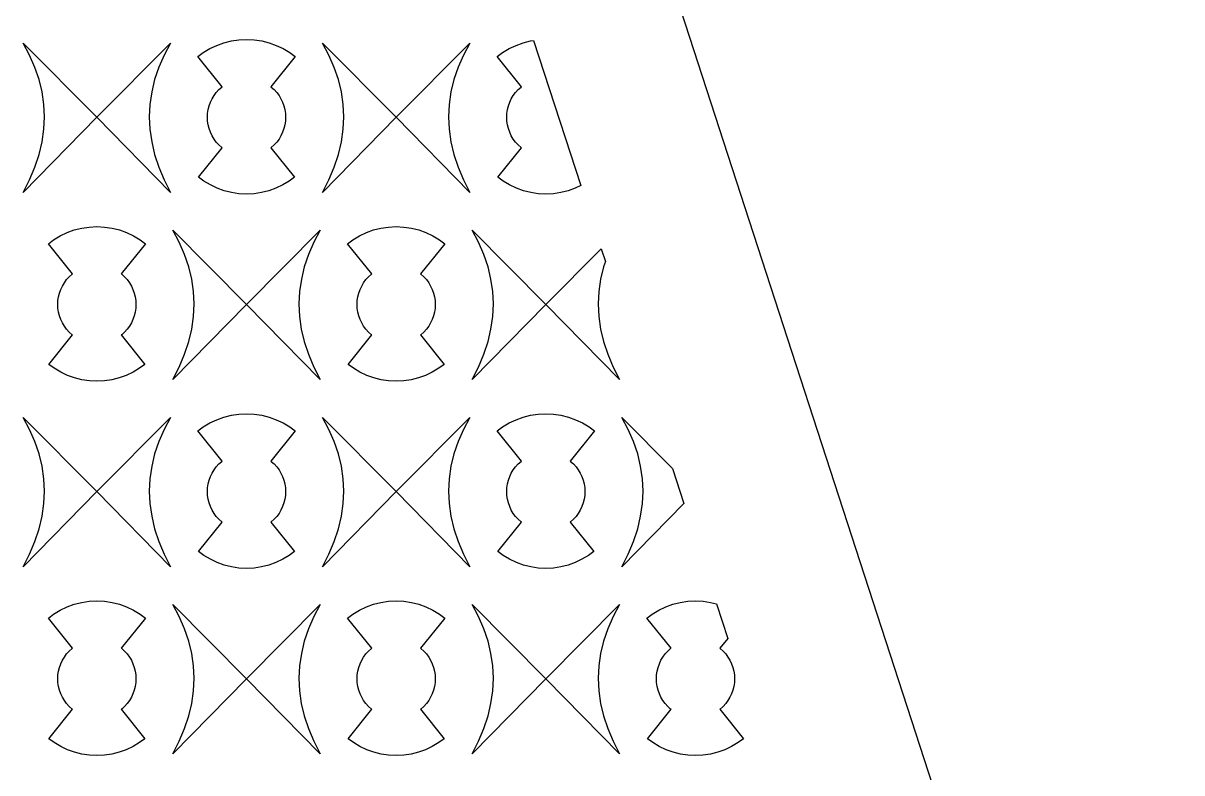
# Model space of a CAD drawing. Header units: metres. Extents: x -75 to 75, y 0 to 231.
# Drawn here: x -17.9 to 75, y 62.5 to 122.5 of the extents above; entities that cross this region are included whole.
import ezdxf

# ---------------------------------------------------------------- set-up
doc = ezdxf.new("R2010")
doc.units = ezdxf.units.M

msp = doc.modelspace()

# ---------------------------------------------------------------- linework, layer by layer
for p, q in [((75, 0), (0, 230.826)), ((-17.3955, 119.984), (-17.9086, 120.941)), ((-17.9086, 120.941), (-12.0044, 115)), ((-11.9952, 115), (-6.091, 120.941)), ((-6.091, 120.941), (-6.60416, 119.984)), ((-2.38632, 120.762), (-1.80954, 120.968)), ((-1.80954, 120.968), (-1.21628, 121.117)), ((-1.21628, 121.117), (-0.61157, 121.207)), ((-0.61157, 121.207), (0, 121.237)), ((0, 121.237), (0.61157, 121.207)), ((0.61157, 121.207), (1.21719, 121.117)), ((1.21719, 121.117), (1.81, 120.968)), ((1.81, 120.968), (2.38632, 120.762)), ((6.60416, 119.984), (6.091, 120.941)), ((6.091, 120.941), (11.9952, 115)), ((12.0044, 115), (17.9086, 120.941)), ((17.9086, 120.941), (17.3955, 119.984)), ((21.6133, 120.762), (22.1901, 120.968)), ((22.1901, 120.968), (22.7834, 121.117)), ((22.7834, 121.117), (23.0178, 121.152)), ((23.0178, 121.152), (26.7958, 109.524)), ((-16.967, 119.003), (-17.3955, 119.984)), ((-6.60416, 119.984), (-7.03262, 119.004)), ((-3.89145, 119.869), (-3.46436, 120.186)), ((-1.95511, 117.449), (-3.89145, 119.869)), ((-3.46436, 120.186), (-2.93976, 120.5)), ((-2.93976, 120.5), (-2.38632, 120.762)), ((3.89145, 119.869), (1.95511, 117.449)), ((2.38632, 120.762), (2.93976, 120.5)), ((2.93976, 120.5), (3.46481, 120.186)), ((3.46481, 120.186), (3.89145, 119.869)), ((7.03262, 119.003), (6.60416, 119.984)), ((17.3955, 119.984), (16.967, 119.004)), ((20.1082, 119.869), (20.5353, 120.186)), ((22.0445, 117.449), (20.1082, 119.869)), ((20.5353, 120.186), (21.0599, 120.5)), ((21.0599, 120.5), (21.6133, 120.762)), ((-16.6338, 118.018), (-16.967, 119.003)), ((-7.03262, 119.004), (-7.36588, 118.018)), ((7.36588, 118.018), (7.03262, 119.003)), ((16.967, 119.004), (16.6338, 118.018)), ((-16.3953, 117.029), (-16.6338, 118.018)), ((-7.36588, 118.018), (-7.60391, 117.03)), ((7.60437, 117.029), (7.36588, 118.018)), ((16.6338, 118.018), (16.3957, 117.03)), ((-2.4234, 116.989), (-2.21695, 117.216)), ((-2.21695, 117.216), (-1.98898, 117.423)), ((-1.98898, 117.423), (-1.95511, 117.449)), ((1.95511, 117.449), (1.98898, 117.423)), ((1.98898, 117.423), (2.21695, 117.216)), ((2.21695, 117.216), (2.4234, 116.989)), ((21.5762, 116.989), (21.7827, 117.216)), ((21.7827, 117.216), (22.0107, 117.423)), ((22.0107, 117.423), (22.0445, 117.449)), ((-16.2524, 116.036), (-16.3953, 117.029)), ((-7.60391, 117.03), (-7.74673, 116.036)), ((-3.00018, 115.91), (-2.89627, 116.199)), ((-2.89627, 116.199), (-2.76489, 116.478)), ((-2.76489, 116.478), (-2.60696, 116.741)), ((-2.60696, 116.741), (-2.4234, 116.989)), ((2.4234, 116.989), (2.60696, 116.741)), ((2.60696, 116.741), (2.76489, 116.478)), ((2.76489, 116.478), (2.89627, 116.199)), ((2.89627, 116.199), (3.00018, 115.91)), ((7.74719, 116.036), (7.60437, 117.029)), ((16.3957, 117.03), (16.2529, 116.036)), ((20.9995, 115.91), (21.1034, 116.199)), ((21.1034, 116.199), (21.2347, 116.478)), ((21.2347, 116.478), (21.3927, 116.741)), ((21.3927, 116.741), (21.5762, 116.989)), ((-16.2053, 115.039), (-16.2524, 116.036)), ((-7.74673, 116.036), (-7.79434, 115.039)), ((-3.13477, 115), (-3.11966, 115.307)), ((-3.11966, 115.307), (-3.0748, 115.612)), ((-3.0748, 115.612), (-3.00018, 115.91)), ((3.00018, 115.91), (3.0748, 115.611)), ((3.0748, 115.611), (3.12012, 115.307)), ((3.12012, 115.307), (3.13477, 115)), ((7.79434, 115.039), (7.74719, 116.036)), ((16.2529, 116.036), (16.2053, 115.039)), ((20.8649, 115), (20.88, 115.307)), ((20.88, 115.307), (20.9248, 115.612)), ((20.9248, 115.612), (20.9995, 115.91)), ((-12.0044, 115), (-17.9091, 108.981)), ((-16.2529, 114.037), (-16.2053, 115.039)), ((-6.09055, 108.981), (-11.9952, 115)), ((-7.79434, 115.039), (-7.74719, 114.037)), ((-3.12012, 114.693), (-3.13477, 115)), ((-3.0748, 114.389), (-3.12012, 114.693)), ((-3.00018, 114.09), (-3.0748, 114.389)), ((3.07434, 114.388), (3.00018, 114.09)), ((3.11966, 114.693), (3.07434, 114.388)), ((3.13477, 115), (3.11966, 114.693)), ((11.9952, 115), (6.09055, 108.981)), ((7.74673, 114.037), (7.79434, 115.039)), ((17.9091, 108.981), (12.0044, 115)), ((16.2053, 115.039), (16.2524, 114.037)), ((20.8795, 114.693), (20.8649, 115)), ((20.9248, 114.389), (20.8795, 114.693)), ((20.9995, 114.09), (20.9248, 114.389)), ((-16.3957, 113.031), (-16.2529, 114.037)), ((-7.74719, 114.037), (-7.60437, 113.031)), ((-2.89627, 113.801), (-3.00018, 114.09)), ((-2.76489, 113.522), (-2.89627, 113.801)), ((-2.60696, 113.259), (-2.76489, 113.522)), ((2.76489, 113.522), (2.60651, 113.258)), ((2.89627, 113.8), (2.76489, 113.522)), ((3.00018, 114.09), (2.89627, 113.8)), ((7.60391, 113.031), (7.74673, 114.037)), ((16.2524, 114.037), (16.3953, 113.031)), ((21.1034, 113.801), (20.9995, 114.09)), ((21.2347, 113.522), (21.1034, 113.801)), ((21.3927, 113.259), (21.2347, 113.522)), ((-16.6338, 112.02), (-16.3957, 113.031)), ((-7.60437, 113.031), (-7.36588, 112.02)), ((-3.83926, 110.196), (-1.95511, 112.551)), ((-2.4234, 113.011), (-2.60696, 113.259)), ((-2.21695, 112.784), (-2.4234, 113.011)), ((-1.98898, 112.577), (-2.21695, 112.784)), ((-1.95511, 112.551), (-1.98898, 112.577)), ((1.98898, 112.577), (1.95511, 112.551)), ((1.95511, 112.551), (3.83926, 110.196)), ((2.21649, 112.783), (1.98898, 112.577)), ((2.4234, 113.011), (2.21649, 112.783)), ((2.60651, 113.258), (2.4234, 113.011)), ((7.36588, 112.02), (7.60391, 113.031)), ((16.3953, 113.031), (16.6338, 112.02)), ((20.1604, 110.196), (22.0445, 112.551)), ((21.5762, 113.011), (21.3927, 113.259)), ((21.7827, 112.784), (21.5762, 113.011)), ((22.0107, 112.577), (21.7827, 112.784)), ((22.0445, 112.551), (22.0107, 112.577)), ((-16.967, 111.005), (-16.6338, 112.02)), ((-7.36588, 112.02), (-7.03262, 111.006)), ((7.03262, 111.005), (7.36588, 112.02)), ((16.6338, 112.02), (16.967, 111.006)), ((-17.3955, 109.986), (-16.967, 111.005)), ((-7.03262, 111.006), (-6.60416, 109.986)), ((6.60416, 109.986), (7.03262, 111.005)), ((16.967, 111.006), (17.3955, 109.986)), ((-17.9091, 108.981), (-17.3955, 109.986)), ((-6.60416, 109.986), (-6.09055, 108.981)), ((-3.41812, 109.884), (-3.83926, 110.196)), ((-2.90039, 109.574), (-3.41812, 109.884)), ((3.41766, 109.884), (2.90039, 109.574)), ((3.83926, 110.196), (3.41766, 109.884)), ((6.09055, 108.981), (6.60416, 109.986)), ((17.3955, 109.986), (17.9091, 108.981)), ((20.5815, 109.884), (20.1604, 110.196)), ((21.0992, 109.574), (20.5815, 109.884)), ((-2.35428, 109.315), (-2.90039, 109.574)), ((-1.78574, 109.112), (-2.35428, 109.315)), ((-1.20071, 108.966), (-1.78574, 109.112)), ((-0.60333, 108.877), (-1.20071, 108.966)), ((0, 108.847), (-0.60333, 108.877)), ((0.60333, 108.877), (0, 108.847)), ((1.1998, 108.965), (0.60333, 108.877)), ((1.78528, 109.112), (1.1998, 108.965)), ((2.35428, 109.315), (1.78528, 109.112)), ((2.90039, 109.574), (2.35428, 109.315)), ((21.6454, 109.315), (21.0992, 109.574)), ((22.2139, 109.112), (21.6454, 109.315)), ((22.7989, 108.966), (22.2139, 109.112)), ((23.3963, 108.877), (22.7989, 108.966)), ((23.9996, 108.847), (23.3963, 108.877)), ((24.603, 108.877), (23.9996, 108.847)), ((25.1994, 108.965), (24.603, 108.877)), ((25.7849, 109.112), (25.1994, 108.965)), ((26.3539, 109.315), (25.7849, 109.112)), ((26.7958, 109.524), (26.3539, 109.315)), ((-14.3861, 105.762), (-13.8094, 105.968)), ((-13.8094, 105.968), (-13.2161, 106.117)), ((-13.2161, 106.117), (-12.6114, 106.207)), ((-12.6114, 106.207), (-11.9998, 106.237)), ((-11.9998, 106.237), (-11.3882, 106.207)), ((-11.3882, 106.207), (-10.7826, 106.117)), ((-10.7826, 106.117), (-10.1898, 105.968)), ((-10.1898, 105.968), (-9.61349, 105.762)), ((-5.39566, 104.984), (-5.90881, 105.941)), ((-5.90881, 105.941), (-0.00458, 100)), ((0.00458, 100), (5.90881, 105.941)), ((5.90881, 105.941), (5.39566, 104.984)), ((9.61349, 105.762), (10.1903, 105.968)), ((10.1903, 105.968), (10.7835, 106.117)), ((10.7835, 106.117), (11.3882, 106.207)), ((11.3882, 106.207), (11.9998, 106.237)), ((11.9998, 106.237), (12.6114, 106.207)), ((12.6114, 106.207), (13.217, 106.117)), ((13.217, 106.117), (13.8098, 105.968)), ((13.8098, 105.968), (14.3861, 105.762)), ((18.604, 104.984), (18.0908, 105.941)), ((18.0908, 105.941), (23.9951, 100)), ((-15.8913, 104.869), (-15.4642, 105.186)), ((-15.4642, 105.186), (-14.9396, 105.5)), ((-14.9396, 105.5), (-14.3861, 105.762)), ((-9.61349, 105.762), (-9.06006, 105.5)), ((-9.06006, 105.5), (-8.535, 105.186)), ((-8.535, 105.186), (-8.10837, 104.869)), ((8.10837, 104.869), (8.53546, 105.186)), ((8.53546, 105.186), (9.06006, 105.5)), ((9.06006, 105.5), (9.61349, 105.762)), ((14.3861, 105.762), (14.9396, 105.5)), ((14.9396, 105.5), (15.4646, 105.186)), ((15.4646, 105.186), (15.8913, 104.869)), ((-13.9549, 102.449), (-15.8913, 104.869)), ((-8.10837, 104.869), (-10.0447, 102.449)), ((-4.96719, 104.003), (-5.39566, 104.984)), ((5.39566, 104.984), (4.96719, 104.004)), ((10.0447, 102.449), (8.10837, 104.869)), ((15.8913, 104.869), (13.9549, 102.449)), ((19.0324, 104.003), (18.604, 104.984)), ((24.0042, 100), (28.4402, 104.464)), ((28.4402, 104.464), (28.7744, 103.435)), ((-4.63394, 103.018), (-4.96719, 104.003)), ((4.96719, 104.004), (4.63394, 103.018)), ((19.3657, 103.018), (19.0324, 104.003)), ((28.7744, 103.435), (28.6336, 103.018)), ((-14.4232, 101.989), (-14.2168, 102.216)), ((-14.2168, 102.216), (-13.9888, 102.423)), ((-13.9888, 102.423), (-13.9549, 102.449)), ((-10.0447, 102.449), (-10.0108, 102.423)), ((-10.0108, 102.423), (-9.78287, 102.216)), ((-9.78287, 102.216), (-9.57642, 101.989)), ((-4.39545, 102.029), (-4.63394, 103.018)), ((4.63394, 103.018), (4.3959, 102.03)), ((9.57642, 101.989), (9.78287, 102.216)), ((9.78287, 102.216), (10.0108, 102.423)), ((10.0108, 102.423), (10.0447, 102.449)), ((13.9549, 102.449), (13.9888, 102.423)), ((13.9888, 102.423), (14.2168, 102.216)), ((14.2168, 102.216), (14.4232, 101.989)), ((19.6042, 102.029), (19.3657, 103.018)), ((28.6336, 103.018), (28.3955, 102.03)), ((-14.8961, 101.199), (-14.7647, 101.478)), ((-14.7647, 101.478), (-14.6068, 101.741)), ((-14.6068, 101.741), (-14.4232, 101.989)), ((-9.57642, 101.989), (-9.39285, 101.741)), ((-9.39285, 101.741), (-9.23492, 101.478)), ((-9.23492, 101.478), (-9.10355, 101.199)), ((-4.25262, 101.036), (-4.39545, 102.029)), ((4.3959, 102.03), (4.25308, 101.036)), ((9.10355, 101.199), (9.23492, 101.478)), ((9.23492, 101.478), (9.39285, 101.741)), ((9.39285, 101.741), (9.57642, 101.989)), ((14.4232, 101.989), (14.6068, 101.741)), ((14.6068, 101.741), (14.7647, 101.478)), ((14.7647, 101.478), (14.8961, 101.199)), ((19.747, 101.036), (19.6042, 102.029)), ((28.3955, 102.03), (28.2527, 101.036)), ((-15.1195, 100.307), (-15.0746, 100.612)), ((-15.0746, 100.612), (-15, 100.91)), ((-15, 100.91), (-14.8961, 101.199)), ((-9.10355, 101.199), (-8.99963, 100.91)), ((-8.99963, 100.91), (-8.92502, 100.611)), ((-8.92502, 100.611), (-8.8797, 100.307)), ((-4.20547, 100.039), (-4.25262, 101.036)), ((4.25308, 101.036), (4.20547, 100.039)), ((8.88016, 100.307), (8.92502, 100.612)), ((8.92502, 100.612), (8.99963, 100.91)), ((8.99963, 100.91), (9.10355, 101.199)), ((14.8961, 101.199), (15, 100.91)), ((15, 100.91), (15.0746, 100.611)), ((15.0746, 100.611), (15.1199, 100.307)), ((19.7942, 100.039), (19.747, 101.036)), ((28.2527, 101.036), (28.2051, 100.039)), ((-15.1346, 100), (-15.1195, 100.307)), ((-15.1199, 99.6933), (-15.1346, 100)), ((-15.0746, 99.3889), (-15.1199, 99.6933)), ((-8.88016, 99.6928), (-8.92548, 99.388)), ((-8.86505, 100), (-8.88016, 99.6928)), ((-8.8797, 100.307), (-8.86505, 100)), ((-0.00458, 100), (-5.90927, 93.9813)), ((-4.25308, 99.0369), (-4.20547, 100.039)), ((5.90927, 93.9813), (0.00458, 100)), ((4.20547, 100.039), (4.25262, 99.0373)), ((8.86505, 100), (8.88016, 100.307)), ((8.8797, 99.6933), (8.86505, 100)), ((8.92502, 99.3889), (8.8797, 99.6933)), ((15.1195, 99.6928), (15.0742, 99.388)), ((15.1346, 100), (15.1195, 99.6928)), ((15.1199, 100.307), (15.1346, 100)), ((23.9951, 100), (18.0904, 93.9813)), ((19.7466, 99.0369), (19.7942, 100.039)), ((29.9089, 93.9813), (24.0042, 100)), ((28.2051, 100.039), (28.2523, 99.0373)), ((-15, 99.0904), (-15.0746, 99.3889)), ((-14.8961, 98.8007), (-15, 99.0904)), ((-14.7647, 98.5223), (-14.8961, 98.8007)), ((-14.6068, 98.2587), (-14.7647, 98.5223)), ((-9.23492, 98.5223), (-9.39331, 98.2582)), ((-9.10355, 98.8002), (-9.23492, 98.5223)), ((-8.99963, 99.0904), (-9.10355, 98.8002)), ((-8.92548, 99.388), (-8.99963, 99.0904)), ((-4.3959, 98.0307), (-4.25308, 99.0369)), ((4.25262, 99.0373), (4.39545, 98.0307)), ((8.99963, 99.0904), (8.92502, 99.3889)), ((9.10355, 98.8007), (8.99963, 99.0904)), ((9.23492, 98.5223), (9.10355, 98.8007)), ((9.39285, 98.2587), (9.23492, 98.5223)), ((14.7647, 98.5223), (14.6063, 98.2582)), ((14.8961, 98.8002), (14.7647, 98.5223)), ((15, 99.0904), (14.8961, 98.8002)), ((15.0742, 99.388), (15, 99.0904)), ((19.6037, 98.0307), (19.7466, 99.0369)), ((28.2523, 99.0373), (28.3951, 98.0307)), ((-14.4232, 98.0115), (-14.6068, 98.2587)), ((-14.2168, 97.7835), (-14.4232, 98.0115)), ((-13.9888, 97.5766), (-14.2168, 97.7835)), ((-13.9549, 97.5514), (-13.9888, 97.5766)), ((-10.0108, 97.5766), (-10.0447, 97.5514)), ((-9.78333, 97.7831), (-10.0108, 97.5766)), ((-9.57642, 98.0115), (-9.78333, 97.7831)), ((-9.39331, 98.2582), (-9.57642, 98.0115)), ((-4.63394, 97.0204), (-4.3959, 98.0307)), ((4.39545, 98.0307), (4.63394, 97.0204)), ((9.57642, 98.0115), (9.39285, 98.2587)), ((9.78287, 97.7835), (9.57642, 98.0115)), ((10.0108, 97.5766), (9.78287, 97.7835)), ((10.0447, 97.5514), (10.0108, 97.5766)), ((13.9888, 97.5766), (13.9549, 97.5514)), ((14.2163, 97.7831), (13.9888, 97.5766)), ((14.4232, 98.0115), (14.2163, 97.7831)), ((14.6063, 98.2582), (14.4232, 98.0115)), ((19.3657, 97.0204), (19.6037, 98.0307)), ((28.3951, 98.0307), (28.6336, 97.0204)), ((-15.8391, 95.1962), (-13.9549, 97.5514)), ((-10.0447, 97.5514), (-8.16055, 95.1962)), ((-4.96719, 96.0051), (-4.63394, 97.0204)), ((4.63394, 97.0204), (4.96719, 96.0056)), ((8.16055, 95.1962), (10.0447, 97.5514)), ((13.9549, 97.5514), (15.8391, 95.1962)), ((19.0324, 96.0051), (19.3657, 97.0204)), ((28.6336, 97.0204), (28.9668, 96.0056)), ((-5.39566, 94.9861), (-4.96719, 96.0051)), ((4.96719, 96.0056), (5.39566, 94.9861)), ((18.604, 94.9861), (19.0324, 96.0051)), ((28.9668, 96.0056), (29.3953, 94.9861)), ((-15.4179, 94.884), (-15.8391, 95.1962)), ((-14.9002, 94.5737), (-15.4179, 94.884)), ((-8.58215, 94.8836), (-9.09943, 94.5737)), ((-8.16055, 95.1962), (-8.58215, 94.8836)), ((-5.90927, 93.9813), (-5.39566, 94.9861)), ((5.39566, 94.9861), (5.90927, 93.9813)), ((8.5817, 94.884), (8.16055, 95.1962)), ((9.09943, 94.5737), (8.5817, 94.884)), ((15.4175, 94.8836), (14.9002, 94.5737)), ((15.8391, 95.1962), (15.4175, 94.8836)), ((18.0904, 93.9813), (18.604, 94.9861)), ((29.3953, 94.9861), (29.9089, 93.9813)), ((-14.3541, 94.3155), (-14.9002, 94.5737)), ((-13.7856, 94.1118), (-14.3541, 94.3155)), ((-13.2005, 93.9658), (-13.7856, 94.1118)), ((-12.6031, 93.877), (-13.2005, 93.9658)), ((-11.9998, 93.8467), (-12.6031, 93.877)), ((-11.3965, 93.877), (-11.9998, 93.8467)), ((-10.8, 93.9653), (-11.3965, 93.877)), ((-10.2145, 94.1118), (-10.8, 93.9653)), ((-9.64554, 94.3155), (-10.2145, 94.1118)), ((-9.09943, 94.5737), (-9.64554, 94.3155)), ((9.64554, 94.3155), (9.09943, 94.5737)), ((10.2141, 94.1118), (9.64554, 94.3155)), ((10.7991, 93.9658), (10.2141, 94.1118)), ((11.3965, 93.877), (10.7991, 93.9658)), ((11.9998, 93.8467), (11.3965, 93.877)), ((12.6031, 93.877), (11.9998, 93.8467)), ((13.1996, 93.9653), (12.6031, 93.877)), ((13.7851, 94.1118), (13.1996, 93.9653)), ((14.3541, 94.3155), (13.7851, 94.1118)), ((14.9002, 94.5737), (14.3541, 94.3155)), ((-1.80954, 90.9683), (-1.21628, 91.1171)), ((-1.21628, 91.1171), (-0.61157, 91.2068)), ((-0.61157, 91.2068), (0, 91.237)), ((0, 91.237), (0.61157, 91.2068)), ((0.61157, 91.2068), (1.21719, 91.1166)), ((1.21719, 91.1166), (1.81, 90.9683)), ((22.1901, 90.9683), (22.7834, 91.1171)), ((22.7834, 91.1171), (23.3881, 91.2068)), ((23.3881, 91.2068), (23.9996, 91.237)), ((23.9996, 91.237), (24.6112, 91.2068)), ((24.6112, 91.2068), (25.2168, 91.1166)), ((25.2168, 91.1166), (25.8096, 90.9683)), ((-17.3955, 89.9837), (-17.9086, 90.9409)), ((-17.9086, 90.9409), (-12.0044, 85)), ((-11.9952, 85), (-6.091, 90.9409)), ((-6.091, 90.9409), (-6.60416, 89.9837)), ((-3.89145, 89.8692), (-3.46436, 90.186)), ((-3.46436, 90.186), (-2.93976, 90.5005)), ((-2.93976, 90.5005), (-2.38632, 90.7623)), ((-2.38632, 90.7623), (-1.80954, 90.9683)), ((1.81, 90.9683), (2.38632, 90.7623)), ((2.38632, 90.7623), (2.93976, 90.5005)), ((2.93976, 90.5005), (3.46481, 90.1855)), ((3.46481, 90.1855), (3.89145, 89.8692)), ((6.60416, 89.9837), (6.091, 90.9409)), ((6.091, 90.9409), (11.9952, 85)), ((12.0044, 85), (17.9086, 90.9409)), ((17.9086, 90.9409), (17.3955, 89.9837)), ((20.1082, 89.8692), (20.5353, 90.186)), ((20.5353, 90.186), (21.0599, 90.5005)), ((21.0599, 90.5005), (21.6133, 90.7623)), ((21.6133, 90.7623), (22.1901, 90.9683)), ((25.8096, 90.9683), (26.386, 90.7623)), ((26.386, 90.7623), (26.9394, 90.5005)), ((26.9394, 90.5005), (27.4644, 90.1855)), ((27.4644, 90.1855), (27.8915, 89.8688)), ((30.6042, 89.9837), (30.0911, 90.9409)), ((30.0911, 90.9409), (34.1663, 86.8404)), ((-16.967, 89.0031), (-17.3955, 89.9837)), ((-6.60416, 89.9837), (-7.03262, 89.0036)), ((-1.95511, 87.4486), (-3.89145, 89.8692)), ((3.89145, 89.8692), (1.95511, 87.4486)), ((7.03262, 89.0031), (6.60416, 89.9837)), ((17.3955, 89.9837), (16.967, 89.0036)), ((22.0445, 87.4486), (20.1082, 89.8692)), ((27.8915, 89.8688), (25.9552, 87.4486)), ((31.0327, 89.0031), (30.6042, 89.9837)), ((-16.6338, 88.0185), (-16.967, 89.0031)), ((-7.03262, 89.0036), (-7.36588, 88.0185)), ((7.36588, 88.0185), (7.03262, 89.0031)), ((16.967, 89.0036), (16.6338, 88.0185)), ((31.366, 88.0185), (31.0327, 89.0031)), ((-16.3953, 87.0293), (-16.6338, 88.0185)), ((-7.36588, 88.0185), (-7.60391, 87.0297)), ((-2.21695, 87.2165), (-1.98898, 87.4234)), ((-1.98898, 87.4234), (-1.95511, 87.4486)), ((1.95511, 87.4486), (1.98898, 87.4234)), ((1.98898, 87.4234), (2.21695, 87.2165)), ((7.60437, 87.0293), (7.36588, 88.0185)), ((16.6338, 88.0185), (16.3957, 87.0297)), ((21.7827, 87.2165), (22.0107, 87.4234)), ((22.0107, 87.4234), (22.0445, 87.4486)), ((25.9552, 87.4486), (25.9891, 87.4234)), ((25.9891, 87.4234), (26.217, 87.2165)), ((31.6045, 87.0293), (31.366, 88.0185)), ((-16.2524, 86.0359), (-16.3953, 87.0293)), ((-7.60391, 87.0297), (-7.74673, 86.0364)), ((-2.89627, 86.1993), (-2.76489, 86.4777)), ((-2.76489, 86.4777), (-2.60696, 86.7413)), ((-2.60696, 86.7413), (-2.4234, 86.9885)), ((-2.4234, 86.9885), (-2.21695, 87.2165)), ((2.21695, 87.2165), (2.4234, 86.9885)), ((2.4234, 86.9885), (2.60696, 86.7413)), ((2.60696, 86.7413), (2.76489, 86.4777)), ((2.76489, 86.4777), (2.89627, 86.1993)), ((7.74719, 86.0359), (7.60437, 87.0293)), ((16.3957, 87.0297), (16.2529, 86.0364)), ((21.1034, 86.1993), (21.2347, 86.4777)), ((21.2347, 86.4777), (21.3927, 86.7413)), ((21.3927, 86.7413), (21.5762, 86.9885)), ((21.5762, 86.9885), (21.7827, 87.2165)), ((26.217, 87.2165), (26.4235, 86.9885)), ((26.4235, 86.9885), (26.6071, 86.7413)), ((26.6071, 86.7413), (26.765, 86.4777)), ((26.765, 86.4777), (26.8964, 86.1993)), ((31.7473, 86.0359), (31.6045, 87.0293)), ((34.1663, 86.8404), (35.0706, 84.0574)), ((-16.2053, 85.0389), (-16.2524, 86.0359)), ((-7.74673, 86.0364), (-7.79434, 85.0389)), ((-3.11966, 85.3072), (-3.0748, 85.612)), ((-3.0748, 85.612), (-3.00018, 85.9096)), ((-3.00018, 85.9096), (-2.89627, 86.1993)), ((2.89627, 86.1993), (3.00018, 85.9096)), ((3.00018, 85.9096), (3.0748, 85.6111)), ((3.0748, 85.6111), (3.12012, 85.3067)), ((7.79434, 85.0389), (7.74719, 86.0359)), ((16.2529, 86.0364), (16.2053, 85.0389)), ((20.88, 85.3072), (20.9248, 85.612)), ((20.9248, 85.612), (20.9995, 85.9096)), ((20.9995, 85.9096), (21.1034, 86.1993)), ((26.8964, 86.1993), (27.0003, 85.9096)), ((27.0003, 85.9096), (27.0749, 85.6111)), ((27.0749, 85.6111), (27.1202, 85.3067)), ((31.7944, 85.0389), (31.7473, 86.0359)), ((-12.0044, 85), (-17.9091, 78.9813)), ((-16.2529, 84.0369), (-16.2053, 85.0389)), ((-6.09055, 78.9813), (-11.9952, 85)), ((-7.79434, 85.0389), (-7.74719, 84.0373)), ((-3.13477, 85), (-3.11966, 85.3072)), ((-3.12012, 84.6933), (-3.13477, 85)), ((-3.0748, 84.3889), (-3.12012, 84.6933)), ((3.11966, 84.6928), (3.07434, 84.388)), ((3.13477, 85), (3.11966, 84.6928)), ((3.12012, 85.3067), (3.13477, 85)), ((11.9952, 85), (6.09055, 78.9813)), ((7.74673, 84.0369), (7.79434, 85.0389)), ((17.9091, 78.9813), (12.0044, 85)), ((16.2053, 85.0389), (16.2524, 84.0373)), ((20.8649, 85), (20.88, 85.3072)), ((20.8795, 84.6933), (20.8649, 85)), ((20.9248, 84.3889), (20.8795, 84.6933)), ((27.1198, 84.6928), (27.0744, 84.388)), ((27.1349, 85), (27.1198, 84.6928)), ((27.1202, 85.3067), (27.1349, 85)), ((31.7468, 84.0369), (31.7944, 85.0389)), ((-16.3957, 83.0307), (-16.2529, 84.0369)), ((-7.74719, 84.0373), (-7.60437, 83.0307)), ((-3.00018, 84.0904), (-3.0748, 84.3889)), ((-2.89627, 83.8007), (-3.00018, 84.0904)), ((-2.76489, 83.5223), (-2.89627, 83.8007)), ((2.89627, 83.8002), (2.76489, 83.5223)), ((3.00018, 84.0904), (2.89627, 83.8002)), ((3.07434, 84.388), (3.00018, 84.0904)), ((7.60391, 83.0307), (7.74673, 84.0369)), ((16.2524, 84.0373), (16.3953, 83.0307)), ((20.9995, 84.0904), (20.9248, 84.3889)), ((21.1034, 83.8007), (20.9995, 84.0904)), ((21.2347, 83.5223), (21.1034, 83.8007)), ((26.8964, 83.8002), (26.765, 83.5223)), ((27.0003, 84.0904), (26.8964, 83.8002)), ((27.0744, 84.388), (27.0003, 84.0904)), ((35.0706, 84.0574), (30.0906, 78.9813)), ((31.604, 83.0307), (31.7468, 84.0369)), ((-16.6338, 82.0204), (-16.3957, 83.0307)), ((-7.60437, 83.0307), (-7.36588, 82.0204)), ((-2.60696, 83.2587), (-2.76489, 83.5223)), ((-2.4234, 83.0115), (-2.60696, 83.2587)), ((-2.21695, 82.7835), (-2.4234, 83.0115)), ((-1.98898, 82.5766), (-2.21695, 82.7835)), ((2.21649, 82.7831), (1.98898, 82.5766)), ((2.4234, 83.0115), (2.21649, 82.7831)), ((2.60651, 83.2582), (2.4234, 83.0115)), ((2.76489, 83.5223), (2.60651, 83.2582)), ((7.36588, 82.0204), (7.60391, 83.0307)), ((16.3953, 83.0307), (16.6338, 82.0204)), ((21.3927, 83.2587), (21.2347, 83.5223)), ((21.5762, 83.0115), (21.3927, 83.2587)), ((21.7827, 82.7835), (21.5762, 83.0115)), ((22.0107, 82.5766), (21.7827, 82.7835)), ((26.2166, 82.7831), (25.9891, 82.5766)), ((26.4235, 83.0115), (26.2166, 82.7831)), ((26.6066, 83.2582), (26.4235, 83.0115)), ((26.765, 83.5223), (26.6066, 83.2582)), ((31.366, 82.0204), (31.604, 83.0307)), ((-16.967, 81.0051), (-16.6338, 82.0204)), ((-7.36588, 82.0204), (-7.03262, 81.0056)), ((-3.83926, 80.1962), (-1.95511, 82.5514)), ((-1.95511, 82.5514), (-1.98898, 82.5766)), ((1.98898, 82.5766), (1.95511, 82.5514)), ((1.95511, 82.5514), (3.83926, 80.1962)), ((7.03262, 81.0051), (7.36588, 82.0204)), ((16.6338, 82.0204), (16.967, 81.0056)), ((20.1604, 80.1962), (22.0445, 82.5514)), ((22.0445, 82.5514), (22.0107, 82.5766)), ((25.9891, 82.5766), (25.9552, 82.5514)), ((25.9552, 82.5514), (27.8389, 80.1967)), ((31.0327, 81.0051), (31.366, 82.0204)), ((-17.3955, 79.9861), (-16.967, 81.0051)), ((-7.03262, 81.0056), (-6.60416, 79.9861)), ((6.60416, 79.9861), (7.03262, 81.0051)), ((16.967, 81.0056), (17.3955, 79.9861)), ((30.6042, 79.9861), (31.0327, 81.0051)), ((-17.9091, 78.9813), (-17.3955, 79.9861)), ((-6.60416, 79.9861), (-6.09055, 78.9813)), ((-3.41812, 79.884), (-3.83926, 80.1962)), ((3.83926, 80.1962), (3.41766, 79.8836)), ((6.09055, 78.9813), (6.60416, 79.9861)), ((17.3955, 79.9861), (17.9091, 78.9813)), ((20.5815, 79.884), (20.1604, 80.1962)), ((27.8389, 80.1967), (27.4173, 79.8836)), ((30.0906, 78.9813), (30.6042, 79.9861)), ((-2.90039, 79.5737), (-3.41812, 79.884)), ((-2.35428, 79.3155), (-2.90039, 79.5737)), ((-1.78574, 79.1118), (-2.35428, 79.3155)), ((-1.20071, 78.9658), (-1.78574, 79.1118)), ((1.78528, 79.1118), (1.1998, 78.9653)), ((2.35428, 79.3155), (1.78528, 79.1118)), ((2.90039, 79.5737), (2.35428, 79.3155)), ((3.41766, 79.8836), (2.90039, 79.5737)), ((21.0992, 79.5737), (20.5815, 79.884)), ((21.6454, 79.3155), (21.0992, 79.5737)), ((22.2139, 79.1118), (21.6454, 79.3155)), ((22.7989, 78.9658), (22.2139, 79.1118)), ((25.7849, 79.1118), (25.1994, 78.9653)), ((26.3539, 79.3155), (25.7849, 79.1118)), ((26.9, 79.5737), (26.3539, 79.3155)), ((27.4173, 79.8836), (26.9, 79.5737)), ((-0.60333, 78.877), (-1.20071, 78.9658)), ((0, 78.8467), (-0.60333, 78.877)), ((0.60333, 78.877), (0, 78.8467)), ((1.1998, 78.9653), (0.60333, 78.877)), ((23.3963, 78.877), (22.7989, 78.9658)), ((23.9996, 78.8467), (23.3963, 78.877)), ((24.603, 78.877), (23.9996, 78.8467)), ((25.1994, 78.9653), (24.603, 78.877)), ((-13.2161, 76.1171), (-12.6114, 76.2068)), ((-12.6114, 76.2068), (-11.9998, 76.237)), ((-11.9998, 76.237), (-11.3882, 76.2068)), ((-11.3882, 76.2068), (-10.7826, 76.1166)), ((10.7835, 76.1171), (11.3882, 76.2068)), ((11.3882, 76.2068), (11.9998, 76.237)), ((11.9998, 76.237), (12.6114, 76.2068)), ((12.6114, 76.2068), (13.217, 76.1166)), ((34.7836, 76.1171), (35.3883, 76.2068)), ((35.3883, 76.2068), (35.9999, 76.237)), ((35.9999, 76.237), (36.6115, 76.2068)), ((36.6115, 76.2068), (37.2171, 76.1166)), ((-15.4642, 75.186), (-14.9396, 75.5005)), ((-14.9396, 75.5005), (-14.3861, 75.7623)), ((-14.3861, 75.7623), (-13.8094, 75.9683)), ((-13.8094, 75.9683), (-13.2161, 76.1171)), ((-10.7826, 76.1166), (-10.1898, 75.9683)), ((-10.1898, 75.9683), (-9.61349, 75.7623)), ((-9.61349, 75.7623), (-9.06006, 75.5005)), ((-9.06006, 75.5005), (-8.535, 75.1855)), ((-5.39566, 74.9837), (-5.90881, 75.9409)), ((-5.90881, 75.9409), (-0.00458, 70)), ((0.00458, 70), (5.90881, 75.9409)), ((5.90881, 75.9409), (5.39566, 74.9837)), ((8.53546, 75.186), (9.06006, 75.5005)), ((9.06006, 75.5005), (9.61349, 75.7623)), ((9.61349, 75.7623), (10.1903, 75.9683)), ((10.1903, 75.9683), (10.7835, 76.1171)), ((13.217, 76.1166), (13.8098, 75.9683)), ((13.8098, 75.9683), (14.3861, 75.7623)), ((14.3861, 75.7623), (14.9396, 75.5005)), ((14.9396, 75.5005), (15.4646, 75.1855)), ((18.604, 74.9837), (18.0908, 75.9409)), ((18.0908, 75.9409), (23.9951, 70)), ((24.0042, 70), (29.9084, 75.9409)), ((29.9084, 75.9409), (29.3953, 74.9837)), ((32.5356, 75.186), (33.0602, 75.5005)), ((33.0602, 75.5005), (33.6136, 75.7623)), ((33.6136, 75.7623), (34.1904, 75.9683)), ((34.1904, 75.9683), (34.7836, 76.1171)), ((37.2171, 76.1166), (37.689, 75.9986)), ((37.689, 75.9986), (38.5861, 73.2375)), ((-15.8913, 74.8692), (-15.4642, 75.186)), ((-13.9549, 72.4486), (-15.8913, 74.8692)), ((-8.10837, 74.8692), (-10.0447, 72.4486)), ((-8.535, 75.1855), (-8.10837, 74.8692)), ((-4.96719, 74.0031), (-5.39566, 74.9837)), ((5.39566, 74.9837), (4.96719, 74.0036)), ((8.10837, 74.8692), (8.53546, 75.186)), ((10.0447, 72.4486), (8.10837, 74.8692)), ((15.8913, 74.8692), (13.9549, 72.4486)), ((15.4646, 75.1855), (15.8913, 74.8692)), ((19.0324, 74.0031), (18.604, 74.9837)), ((29.3953, 74.9837), (28.9668, 74.0036)), ((32.108, 74.8688), (32.5356, 75.186)), ((34.0443, 72.4486), (32.108, 74.8688)), ((-4.63394, 73.0185), (-4.96719, 74.0031)), ((4.96719, 74.0036), (4.63394, 73.0185)), ((19.3657, 73.0185), (19.0324, 74.0031)), ((28.9668, 74.0036), (28.6336, 73.0185)), ((-4.39545, 72.0293), (-4.63394, 73.0185)), ((4.63394, 73.0185), (4.3959, 72.0297)), ((19.6042, 72.0293), (19.3657, 73.0185)), ((28.6336, 73.0185), (28.3955, 72.0297)), ((38.5861, 73.2375), (37.955, 72.4486)), ((-14.7647, 71.4777), (-14.6068, 71.7413)), ((-14.6068, 71.7413), (-14.4232, 71.9885)), ((-14.4232, 71.9885), (-14.2168, 72.2165)), ((-14.2168, 72.2165), (-13.9888, 72.4234)), ((-13.9888, 72.4234), (-13.9549, 72.4486)), ((-10.0447, 72.4486), (-10.0108, 72.4234)), ((-10.0108, 72.4234), (-9.78287, 72.2165)), ((-9.78287, 72.2165), (-9.57642, 71.9885)), ((-9.57642, 71.9885), (-9.39285, 71.7413)), ((-9.39285, 71.7413), (-9.23492, 71.4777)), ((-4.25262, 71.0359), (-4.39545, 72.0293)), ((4.3959, 72.0297), (4.25308, 71.0364)), ((9.23492, 71.4777), (9.39285, 71.7413)), ((9.39285, 71.7413), (9.57642, 71.9885)), ((9.57642, 71.9885), (9.78287, 72.2165)), ((9.78287, 72.2165), (10.0108, 72.4234)), ((10.0108, 72.4234), (10.0447, 72.4486)), ((13.9549, 72.4486), (13.9888, 72.4234)), ((13.9888, 72.4234), (14.2168, 72.2165)), ((14.2168, 72.2165), (14.4232, 71.9885)), ((14.4232, 71.9885), (14.6068, 71.7413)), ((14.6068, 71.7413), (14.7647, 71.4777)), ((19.747, 71.0359), (19.6042, 72.0293)), ((28.3955, 72.0297), (28.2527, 71.0364)), ((33.2346, 71.4777), (33.3925, 71.7413)), ((33.3925, 71.7413), (33.576, 71.9885)), ((33.576, 71.9885), (33.7825, 72.2165)), ((33.7825, 72.2165), (34.0105, 72.4234)), ((34.0105, 72.4234), (34.0443, 72.4486)), ((37.955, 72.4486), (37.9889, 72.4234)), ((37.9889, 72.4234), (38.2169, 72.2165)), ((38.2169, 72.2165), (38.4233, 71.9885)), ((38.4233, 71.9885), (38.6069, 71.7413)), ((38.6069, 71.7413), (38.7648, 71.4777)), ((-15.1195, 70.3072), (-15.0746, 70.612)), ((-15.0746, 70.612), (-15, 70.9096)), ((-15, 70.9096), (-14.8961, 71.1993)), ((-14.8961, 71.1993), (-14.7647, 71.4777)), ((-9.23492, 71.4777), (-9.10355, 71.1993)), ((-9.10355, 71.1993), (-8.99963, 70.9096)), ((-8.99963, 70.9096), (-8.92502, 70.6111)), ((-8.92502, 70.6111), (-8.8797, 70.3067)), ((-4.20547, 70.0389), (-4.25262, 71.0359)), ((4.25308, 71.0364), (4.20547, 70.0389)), ((8.88016, 70.3072), (8.92502, 70.612)), ((8.92502, 70.612), (8.99963, 70.9096)), ((8.99963, 70.9096), (9.10355, 71.1993)), ((9.10355, 71.1993), (9.23492, 71.4777)), ((14.7647, 71.4777), (14.8961, 71.1993)), ((14.8961, 71.1993), (15, 70.9096)), ((15, 70.9096), (15.0746, 70.6111)), ((15.0746, 70.6111), (15.1199, 70.3067)), ((19.7942, 70.0389), (19.747, 71.0359)), ((28.2527, 71.0364), (28.2051, 70.0389)), ((32.8798, 70.3072), (32.9247, 70.612)), ((32.9247, 70.612), (32.9993, 70.9096)), ((32.9993, 70.9096), (33.1032, 71.1993)), ((33.1032, 71.1993), (33.2346, 71.4777)), ((38.7648, 71.4777), (38.8962, 71.1993)), ((38.8962, 71.1993), (39.0001, 70.9096)), ((39.0001, 70.9096), (39.0747, 70.6111)), ((39.0747, 70.6111), (39.12, 70.3067)), ((-15.1346, 70), (-15.1195, 70.3072)), ((-15.1199, 69.6933), (-15.1346, 70)), ((-15.0746, 69.3889), (-15.1199, 69.6933)), ((-8.88016, 69.6928), (-8.92548, 69.388)), ((-8.86505, 70), (-8.88016, 69.6928)), ((-8.8797, 70.3067), (-8.86505, 70)), ((-0.00458, 70), (-5.90927, 63.9813)), ((-4.25308, 69.0369), (-4.20547, 70.0389)), ((5.90927, 63.9813), (0.00458, 70)), ((4.20547, 70.0389), (4.25262, 69.0373)), ((8.86505, 70), (8.88016, 70.3072)), ((8.8797, 69.6933), (8.86505, 70)), ((8.92502, 69.3889), (8.8797, 69.6933)), ((15.1195, 69.6928), (15.0742, 69.388)), ((15.1346, 70), (15.1195, 69.6928)), ((15.1199, 70.3067), (15.1346, 70)), ((23.9951, 70), (18.0904, 63.9813)), ((19.7466, 69.0369), (19.7942, 70.0389)), ((29.9089, 63.9813), (24.0042, 70)), ((28.2051, 70.0389), (28.2523, 69.0373)), ((32.8647, 70), (32.8798, 70.3072)), ((32.8793, 69.6933), (32.8647, 70)), ((32.9247, 69.3889), (32.8793, 69.6933)), ((39.1196, 69.6928), (39.0742, 69.388)), ((39.1347, 70), (39.1196, 69.6928)), ((39.12, 70.3067), (39.1347, 70)), ((-15, 69.0904), (-15.0746, 69.3889)), ((-14.8961, 68.8007), (-15, 69.0904)), ((-14.7647, 68.5223), (-14.8961, 68.8007)), ((-9.10355, 68.8002), (-9.23492, 68.5223)), ((-8.99963, 69.0904), (-9.10355, 68.8002)), ((-8.92548, 69.388), (-8.99963, 69.0904)), ((-4.3959, 68.0307), (-4.25308, 69.0369)), ((4.25262, 69.0373), (4.39545, 68.0307)), ((8.99963, 69.0904), (8.92502, 69.3889)), ((9.10355, 68.8007), (8.99963, 69.0904)), ((9.23492, 68.5223), (9.10355, 68.8007)), ((14.8961, 68.8002), (14.7647, 68.5223)), ((15, 69.0904), (14.8961, 68.8002)), ((15.0742, 69.388), (15, 69.0904)), ((19.6037, 68.0307), (19.7466, 69.0369)), ((28.2523, 69.0373), (28.3951, 68.0307)), ((32.9993, 69.0904), (32.9247, 69.3889)), ((33.1032, 68.8007), (32.9993, 69.0904)), ((33.2346, 68.5223), (33.1032, 68.8007)), ((38.8962, 68.8002), (38.7648, 68.5223)), ((39.0001, 69.0904), (38.8962, 68.8002)), ((39.0742, 69.388), (39.0001, 69.0904)), ((-14.6068, 68.2587), (-14.7647, 68.5223)), ((-14.4232, 68.0115), (-14.6068, 68.2587)), ((-14.2168, 67.7835), (-14.4232, 68.0115)), ((-9.57642, 68.0115), (-9.78333, 67.7831)), ((-9.39331, 68.2582), (-9.57642, 68.0115)), ((-9.23492, 68.5223), (-9.39331, 68.2582)), ((-4.63394, 67.0204), (-4.3959, 68.0307)), ((4.39545, 68.0307), (4.63394, 67.0204)), ((9.39285, 68.2587), (9.23492, 68.5223)), ((9.57642, 68.0115), (9.39285, 68.2587)), ((9.78287, 67.7835), (9.57642, 68.0115)), ((14.4232, 68.0115), (14.2163, 67.7831)), ((14.6063, 68.2582), (14.4232, 68.0115)), ((14.7647, 68.5223), (14.6063, 68.2582)), ((19.3657, 67.0204), (19.6037, 68.0307)), ((28.3951, 68.0307), (28.6336, 67.0204)), ((33.3925, 68.2587), (33.2346, 68.5223)), ((33.576, 68.0115), (33.3925, 68.2587)), ((33.7825, 67.7835), (33.576, 68.0115)), ((38.4233, 68.0115), (38.2164, 67.7831)), ((38.6064, 68.2582), (38.4233, 68.0115)), ((38.7648, 68.5223), (38.6064, 68.2582)), ((-15.8391, 65.1962), (-13.9549, 67.5514)), ((-13.9888, 67.5766), (-14.2168, 67.7835)), ((-13.9549, 67.5514), (-13.9888, 67.5766)), ((-10.0108, 67.5766), (-10.0447, 67.5514)), ((-10.0447, 67.5514), (-8.16055, 65.1962)), ((-9.78333, 67.7831), (-10.0108, 67.5766)), ((-4.96719, 66.0051), (-4.63394, 67.0204)), ((4.63394, 67.0204), (4.96719, 66.0056)), ((8.16055, 65.1962), (10.0447, 67.5514)), ((10.0108, 67.5766), (9.78287, 67.7835)), ((10.0447, 67.5514), (10.0108, 67.5766)), ((13.9888, 67.5766), (13.9549, 67.5514)), ((13.9549, 67.5514), (15.8391, 65.1962)), ((14.2163, 67.7831), (13.9888, 67.5766)), ((19.0324, 66.0051), (19.3657, 67.0204)), ((28.6336, 67.0204), (28.9668, 66.0056)), ((32.1606, 65.1967), (34.0443, 67.5514)), ((34.0105, 67.5766), (33.7825, 67.7835)), ((34.0443, 67.5514), (34.0105, 67.5766)), ((37.9889, 67.5766), (37.955, 67.5514)), ((37.955, 67.5514), (39.8392, 65.1962)), ((38.2164, 67.7831), (37.9889, 67.5766)), ((-5.39566, 64.9861), (-4.96719, 66.0051)), ((4.96719, 66.0056), (5.39566, 64.9861)), ((18.604, 64.9861), (19.0324, 66.0051)), ((28.9668, 66.0056), (29.3953, 64.9861)), ((-15.4179, 64.884), (-15.8391, 65.1962)), ((-8.16055, 65.1962), (-8.58215, 64.8836)), ((8.5817, 64.884), (8.16055, 65.1962)), ((15.8391, 65.1962), (15.4175, 64.8836)), ((32.5818, 64.884), (32.1606, 65.1967)), ((39.8392, 65.1962), (39.4176, 64.8836)), ((-14.9002, 64.5737), (-15.4179, 64.884)), ((-14.3541, 64.3155), (-14.9002, 64.5737)), ((-13.7856, 64.1118), (-14.3541, 64.3155)), ((-13.2005, 63.9658), (-13.7856, 64.1118)), ((-10.2145, 64.1118), (-10.8, 63.9653)), ((-9.64554, 64.3155), (-10.2145, 64.1118)), ((-9.09943, 64.5737), (-9.64554, 64.3155)), ((-8.58215, 64.8836), (-9.09943, 64.5737)), ((-5.90927, 63.9813), (-5.39566, 64.9861)), ((5.39566, 64.9861), (5.90927, 63.9813)), ((9.09943, 64.5737), (8.5817, 64.884)), ((9.64554, 64.3155), (9.09943, 64.5737)), ((10.2141, 64.1118), (9.64554, 64.3155)), ((10.7991, 63.9658), (10.2141, 64.1118)), ((13.7851, 64.1118), (13.1996, 63.9653)), ((14.3541, 64.3155), (13.7851, 64.1118)), ((14.9002, 64.5737), (14.3541, 64.3155)), ((15.4175, 64.8836), (14.9002, 64.5737)), ((18.0904, 63.9813), (18.604, 64.9861)), ((29.3953, 64.9861), (29.9089, 63.9813)), ((33.0995, 64.5737), (32.5818, 64.884)), ((33.6456, 64.3155), (33.0995, 64.5737)), ((34.2142, 64.1118), (33.6456, 64.3155)), ((34.7992, 63.9658), (34.2142, 64.1118)), ((37.7852, 64.1118), (37.1997, 63.9653)), ((38.3542, 64.3155), (37.7852, 64.1118)), ((38.9003, 64.5737), (38.3542, 64.3155)), ((39.4176, 64.8836), (38.9003, 64.5737)), ((-12.6031, 63.877), (-13.2005, 63.9658)), ((-11.9998, 63.8467), (-12.6031, 63.877)), ((-11.3965, 63.877), (-11.9998, 63.8467)), ((-10.8, 63.9653), (-11.3965, 63.877)), ((11.3965, 63.877), (10.7991, 63.9658)), ((11.9998, 63.8467), (11.3965, 63.877)), ((12.6031, 63.877), (11.9998, 63.8467)), ((13.1996, 63.9653), (12.6031, 63.877)), ((35.3966, 63.877), (34.7992, 63.9658)), ((35.9999, 63.8467), (35.3966, 63.877)), ((36.6032, 63.877), (35.9999, 63.8467)), ((37.1997, 63.9653), (36.6032, 63.877))]:
    msp.add_line(p, q)

doc.saveas('drawing.dxf')
